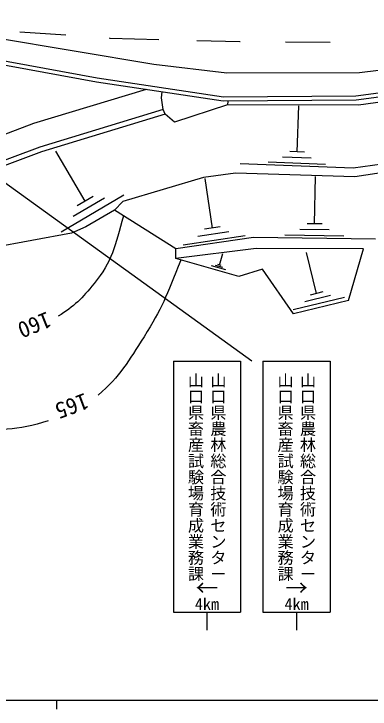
# Model space of a CAD drawing. Units: millimetres, scale not verified. Extents: x 40000 to 680000, y 20000 to 380000.
# Drawn here: x 163268 to 203005, y 204000 to 281652 of the extents above; entities that cross this region are included whole.
import ezdxf
from ezdxf.enums import TextEntityAlignment as Align

# ---------------------------------------------------------------- set-up
doc = ezdxf.new("R2010")
doc.units = ezdxf.units.MM
doc.header["$LTSCALE"] = 1000
doc.linetypes.add('CHAIN', pattern=[18.5, 12, -1.5, 3.5, -1.5])
for name, color, linetype, lineweight in [('M-BGD', 7, 'Continuous', 25), ('M-BMK', 2, 'CHAIN', 13), ('M-STR-STRC', 7, 'Continuous', 25), ('M-TTL-BAND', 7, 'Continuous', 25)]:
    doc.layers.add(name, color=color, linetype=linetype, lineweight=lineweight)
doc.styles.add('@ＭＳ ゴシック', font='')
doc.styles.add('ＭＳ ゴシック', font='')
doc.styles.get('@ＭＳ ゴシック').set_extended_font_data('@MS Gothic')
doc.styles.get('ＭＳ ゴシック').set_extended_font_data('MS Gothic')

msp = doc.modelspace()

# ---------------------------------------------------------------- linework, layer by layer
at = {"layer": 'M-BGD'}
for p, q in [((169057, 279269), (163938, 279630)), ((198560, 278459), (193585, 278499)), ((194871, 266242), (195057, 271368)), ((171216, 260736), (167928, 266337)), ((196450, 265544), (193246, 265660)), ((195672, 266213), (194070, 266271)), ((198028, 264845), (191621, 265077)), ((185408, 257736), (184589, 263285)), ((196820, 258204), (196900, 263477)), ((175539, 261390), (168537, 257280)), ((173377, 261063), (169877, 259008)), ((172091, 261249), (170341, 260222)), ((181327, 255412), (174499, 259736)), ((186275, 257864), (184541, 257608)), ((197644, 258192), (195996, 258217)), ((187245, 257298), (183776, 256786)), ((198457, 257520), (195162, 257570)), ((189082, 256860), (182145, 255836)), ((200095, 256836), (193504, 256937)), ((181333, 254317), (181327, 255412)), ((186207, 253605), (186570, 254894)), ((197020, 250423), (195914, 255001)), ((200610, 249622), (202253, 255412)), ((186922, 253055), (185310, 253509)), ((186564, 253330), (185759, 253557)), ((186408, 253548), (186005, 253661)), ((198589, 250197), (195728, 249506)), ((197735, 250596), (196305, 250251)), ((200157, 249970), (194436, 248588))]:
    msp.add_line(p, q, dxfattribs=at)
for points in [[(222170, 277557), (201819, 275054), (187036, 275035), (178865, 276013), (161052, 278978), (150516, 280091)], [(179450, 278774), (174004, 278921), (173938, 278926)], [(188503, 278529), (188474, 278530), (183662, 278660)], [(222179, 275233), (201417, 272468), (186652, 272364), (172549, 274474), (160758, 276646)], [(222210, 274788), (201448, 272022), (186621, 271918), (172476, 274034), (160702, 276204)], [(267088, 272824), (230434, 274366), (221800, 274209), (201715, 271444), (187108, 271497)], [(264340, 266774), (242199, 267759), (235899, 270497), (234334, 271906), (230422, 273588), (223262, 273197), (218136, 272649), (211915, 265920), (201103, 264433), (188524, 264889)], [(178027, 273204), (165462, 269406), (154311, 265180), (146486, 261463), (136313, 256220), (126023, 250234), (111551, 241870)], [(187150, 271922), (187108, 271497), (181197, 269565), (180136, 270469), (179910, 270974), (179736, 272260), (179821, 272935)], [(179910, 270974), (166154, 266784), (157160, 263406), (145109, 257871), (132329, 250658), (114678, 240248)], [(180136, 270469), (166334, 266256), (157374, 262891), (145362, 257374), (132607, 250175), (114961, 239768)], [(212087, 265083), (201288, 263440), (187985, 263857), (184411, 263361), (175412, 260701), (174499, 259736)], [(174499, 259736), (171306, 257861), (169688, 257157), (160820, 255513), (158498, 255618), (154516, 253783), (149821, 250288), (147695, 249779), (120551, 234813)], [(203603, 256482), (189987, 256690), (181327, 255412)], [(202253, 255412), (190306, 255464), (181333, 254317)], [(200610, 249622), (194454, 248135), (190985, 253143), (188376, 252334), (181333, 254317)]]:
    msp.add_lwpolyline(points, dxfattribs=at)
for points, knots in [([(175498, 259104), (174518, 255674), (174251, 254022), (172206, 251526), (170870, 249894), (170017, 248985), (168216, 247887)], [0, 0, 0, 0, 1, 1, 1, 2, 2, 2, 2]), ([(181880, 254163), (180285, 250133), (179777, 248724), (177782, 245598), (176042, 242873), (175135, 241182), (172676, 239084)], [0, 0, 0, 0, 1, 1, 1, 2, 2, 2, 2]), ([(167100, 236208), (163633, 235037), (161461, 235297), (157828, 234858), (154261, 234427), (152258, 234204), (148672, 233978), (146261, 233826), (145460, 233785), (142494, 233699)], [0, 0, 0, 0, 1, 1, 1, 2, 2, 2, 3, 3, 3, 3])]:
    msp.add_open_spline(points, degree=3, knots=knots, dxfattribs=at)
at = {"layer": 'M-BMK'}
msp.add_open_spline([(552948, 306554), (546121, 301032), (544339, 299467), (538556, 295275), (536378, 293696), (535173, 292790), (532939, 291293), (531451, 290295), (530603, 289757), (529061, 288845), (524283, 286020), (521528, 284562), (516554, 282098), (512021, 279852), (509395, 278751), (504660, 276972), (500285, 275329), (497777, 274560), (493313, 273177), (490133, 272192), (488344, 271656), (485110, 270869), (480522, 269752), (477908, 269293), (473241, 268573), (469178, 267947), (466881, 267732), (462790, 267326), (460499, 267099), (459212, 267002), (456913, 266888), (453045, 266696), (450873, 266728), (447001, 266731), (443108, 266734), (440928, 266781), (437037, 266862), (433093, 266943), (430881, 266934), (426942, 267149), (423023, 267362), (420836, 267617), (416926, 267957), (413061, 268293), (410902, 268554), (407040, 268922), (389699, 270577), (379978, 271428), (362639, 273099), (356506, 273690), (353077, 274084), (346942, 274661), (343042, 275028), (340857, 275233), (336952, 275548), (325230, 276492), (318661, 276997), (306929, 277817), (299157, 278360), (294806, 278706), (287027, 279147), (277410, 279692), (272019, 279935), (262397, 280393), (256362, 280680), (252982, 280838), (246945, 281077), (243061, 281232), (240884, 281303), (236999, 281413), (233075, 281524), (230876, 281523), (226952, 281655), (223038, 281785), (220849, 281959), (216936, 282124), (209126, 282453), (204745, 282503), (196936, 282874), (189118, 283246), (184739, 283467), (176930, 283996), (171125, 284388), (167862, 284532), (162086, 285232), (152074, 286447), (146565, 287873), (136734, 290125), (132847, 291016), (130731, 291777), (126964, 293086), (118987, 295857), (114545, 297586), (106992, 301363), (98865, 305428), (94455, 308051), (86938, 313158), (82916, 315890), (80800, 317621), (77009, 320665), (74839, 322408), (74127, 322982), (71513, 325198)], degree=3, knots=[0, 0, 0, 0, 1, 1, 1, 2, 2, 2, 3, 3, 3, 4, 4, 4, 5, 5, 5, 6, 6, 6, 7, 7, 7, 8, 8, 8, 9, 9, 9, 10, 10, 10, 11, 11, 11, 12, 12, 12, 13, 13, 13, 14, 14, 14, 15, 15, 15, 16, 16, 16, 17, 17, 17, 18, 18, 18, 19, 19, 19, 20, 20, 20, 21, 21, 21, 22, 22, 22, 23, 23, 23, 24, 24, 24, 25, 25, 25, 26, 26, 26, 27, 27, 27, 28, 28, 28, 29, 29, 29, 30, 30, 30, 31, 31, 31, 32, 32, 32, 33, 33, 33, 34, 34, 34, 34], dxfattribs=at)
at = {"layer": 'M-STR-STRC'}
for p, q in [((189805, 242882), (141610, 277660)), ((181055, 242882), (188555, 242882)), ((181055, 242882), (181055, 214832)), ((188555, 242882), (188555, 214832)), ((191055, 242882), (198555, 242882)), ((191055, 242882), (191055, 214832)), ((198555, 242882), (198555, 214832)), ((181055, 214832), (188555, 214832)), ((184805, 214832), (184805, 212832)), ((191055, 214832), (198555, 214832)), ((194805, 214832), (194805, 212832))]:
    msp.add_line(p, q, dxfattribs=at)
at = {"layer": 'M-TTL-BAND'}
for p, q in [((40000, 205000), (579000, 205000)), ((168000, 205000), (168000, 204000))]:
    msp.add_line(p, q, dxfattribs=at)

# ---------------------------------------------------------------- texts
at = {"layer": 'M-BGD', "style": 'ＭＳ ゴシック'}
for s, rotation, p in [('160', 202.072, (165570, 246891)), ('165', 200.515, (169739, 237834))]:
    msp.add_text(s, height=1833, rotation=rotation, dxfattribs=at).set_placement(p, align=Align.MIDDLE_CENTER)
at = {"layer": 'M-STR-STRC', "style": '@ＭＳ ゴシック'}
for s, p in [('山口県畜産試験場育成業務課', (183555, 241632)), ('山口県農林総合技術センター', (186055, 241632)), ('山口県畜産試験場育成業務課', (193555, 241632)), ('山口県農林総合技術センター', (196055, 241632))]:
    msp.add_text(s, height=1320, rotation=270, dxfattribs=at).set_placement(p, align=Align.MIDDLE_LEFT)
at = {"layer": 'M-STR-STRC'}
for s, height, style, p in [('←', 1833, '@ＭＳ ゴシック', (184805, 217532)), ('→', 1833, '@ＭＳ ゴシック', (194805, 217532)), ('4km', 1320, 'ＭＳ ゴシック', (184805, 215732)), ('4km', 1320, 'ＭＳ ゴシック', (194805, 215732))]:
    msp.add_text(s, height=height, dxfattribs=dict(at, style=style)).set_placement(p, align=Align.MIDDLE_CENTER)

doc.saveas('drawing.dxf')
